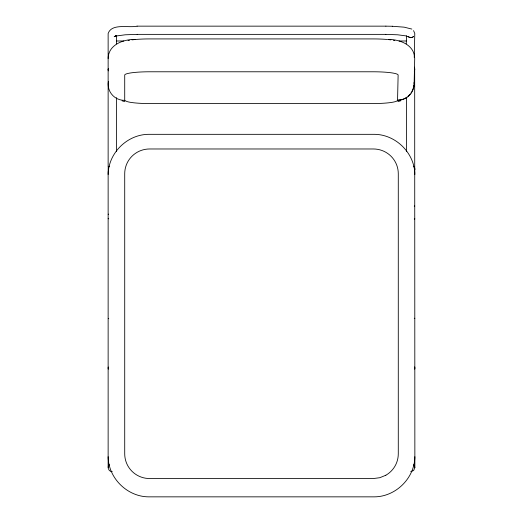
<?xml version="1.0" encoding="UTF-8"?>
<svg xmlns="http://www.w3.org/2000/svg" width="523" height="523" viewBox="0 0 523 523"><rect width="100%" height="100%" fill="white"/><g stroke="black" fill="none" stroke-linecap="round" stroke-linejoin="round"><path stroke-width="0.78" d="M414.236 57.53L414.785 33.518L413.575 30.622M414.131 83.791L414.706 58.654C414.68 44.86 399.605 39.238 387.935 39.428M406.266 43.867L406.338 40.624M108.137 69.853L108.281 68.572M414.719 170.217L414.863 169.112M414.674 68.304L414.863 467.542L413.654 470.478L410.725 471.694M108.137 58.498C108.3 44.743 123.343 39.245 134.986 39.421M108.137 174.44C108.353 153.076 127.187 134.509 148.506 134.326L374.501 134.326C395.813 134.509 414.647 153.076 414.863 174.44M112.275 471.694C108.732 471.831 106.751 467.019 109.353 464.614M414.719 369.146L414.863 367.97M414.863 456.736C414.647 478.1 395.813 496.667 374.501 496.85L148.499 496.85C127.187 496.667 108.353 478.1 108.137 456.736M414.308 71.71L414.811 69.376M115.877 35.629L115.217 36.473L115.988 35.701L114.184 36.702L116.557 35.943L125.259 34.793L137.222 34.368M397.866 101.665L400.801 100.736M137.15 26.15C128.946 28.15 111.726 22.934 108.137 33.518L108.137 167.412M414.308 318.357L414.863 318.33L414.308 318.311M137.085 26.15L385.922 26.15M137.15 34.368L385.85 34.368M116.426 40.99L123.781 40.99M399.069 40.99L406.423 40.99L406.423 35.767M392.283 26.268L404.181 27.163L411.836 29.079M385.85 26.15L392.564 26.268M385.778 34.368L397.728 34.799L406.404 35.95M122.068 100.802L124.84 101.691M108.392 81.327A16.514 16.265 -41.1 0 0 112.988 95.735A16.743 16.488 -41.1 0 0 124.716 100.37L126.167 101.187A24.248 3.203 0 0 0 149.585 103.567L372.605 103.567A24.81 3.282 0 0 0 397.487 100.298L401.841 99.723A16.579 16.435 1.3 0 0 414.066 82.425M413.647 166.177L414.719 168.073M413.647 464.614L414.863 467.542M414.445 67.16L414.713 68.533M414.719 168.033L414.863 169.145M108.137 69.644L108.281 70.88M414.719 366.898L414.863 368.074M406.574 97.703L406.574 151.382M124.716 100.37L124.716 75.07A24.869 3.288 0 0 1 149.585 71.782L373.33 71.782A24.869 3.288 0 0 1 398.127 75.07L397.552 100.279L401.723 99.645A16.579 16.298 -44.2 0 0 406.901 97.147M116.426 35.767L116.426 43.867M116.426 97.703L116.426 151.382M108.281 214.07L108.281 214.561M108.137 170.498L108.137 467.542M108.274 170.184A4.151 4.138 0 0 1 109.353 166.177M108.692 218.797A4.145 0.497 0 0 1 108.699 218.3M108.274 369.153A4.151 4.138 0 0 1 108.274 367.002M414.308 218.607A4.145 0.497 0 0 1 414.308 219.098M387.327 39.493A24.869 3.288 0 0 0 373.33 38.918L149.585 38.918A24.869 3.288 0 0 0 131.999 39.879M388.824 39.637A24.869 3.288 0 0 1 390.897 39.885M393.427 40.278A24.869 3.288 0 0 1 394.832 40.565M128.05 40.559A24.869 3.288 0 0 1 129.462 40.271M413.85 84.994A16.579 16.298 -44.2 0 1 413.523 87.132M413.353 87.831A16.579 16.298 -44.2 0 1 412.052 91.192M411.712 91.819A16.579 16.298 -44.2 0 1 410.941 93.042M410.065 94.199A16.579 16.298 -44.2 0 1 408.045 96.252M407.705 36.46L410.633 37.656A4.158 4.112 -25.9 0 0 413.569 36.433L413.569 36.433A4.145 4.106 1 0 1 409.561 37.525L407.705 36.46M414.719 206.082L414.308 206.467L414.719 206.082M385.85 475.23L379.848 477.702L373.415 478.538L149.585 478.538A24.869 24.718 0.1 0 1 124.716 453.827L124.716 173.695A24.869 24.712 -0.3 0 1 149.585 148.977L373.415 148.977A24.869 24.718 -0.3 0 1 398.284 173.695L398.284 453.827A24.869 24.718 0 0 1 385.85 475.23M108.281 318.625L108.699 318.657L108.281 318.625"/></g></svg>
